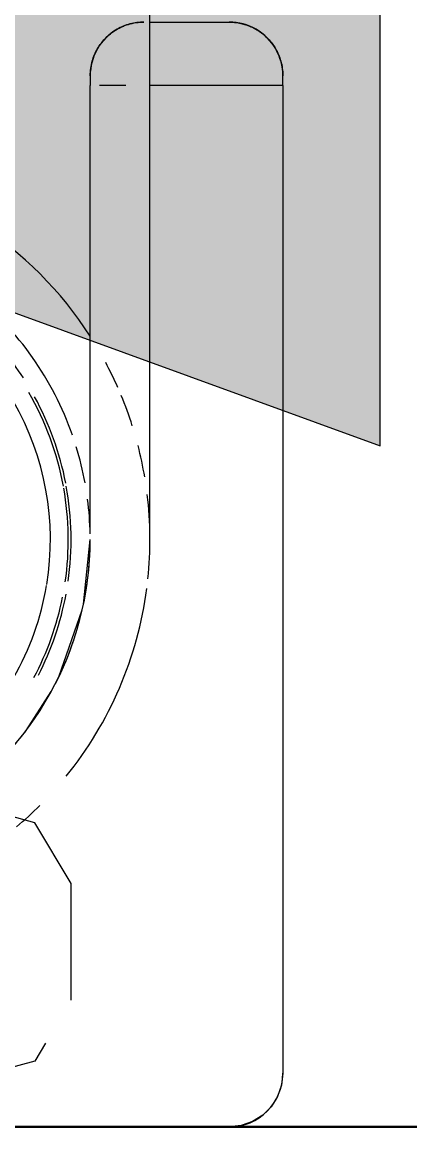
# Model space of a CAD drawing. Header units: metres. Extents: x 147 to 427, y -16 to 162.
# Drawn here: x 170.01433 to 170.02879, y 80.5957 to 80.63684 of the extents above; entities that cross this region are included whole.
import ezdxf

# ---------------------------------------------------------------- set-up
doc = ezdxf.new("R2010")
doc.units = ezdxf.units.M
doc.layers.add('1053_ARQ_BASE_MATADOURO_dwg', color=7, linetype='Continuous', lineweight=5, true_color=0x767676)
for name, color, linetype, lineweight in [('A-ANNO-DIMS', 7, 'Continuous', 5), ('A-ANNO-DIMS-50', 7, 'Continuous', 5), ('A-PAREDE', 7, 'Continuous', 30), ('A_lay', 7, 'Continuous', 5), ('P-PIPE-IDEN', 7, 'Continuous', 5), ('P-SANR-FIXT', 7, 'Continuous', 5)]:
    doc.layers.add(name, color=color, linetype=linetype, lineweight=lineweight)
doc.styles.add('Century Gothic_1', font='GOTHIC.TTF', dxfattribs={"height": 0.075})
doc.dimstyles.new('Setores_1_5', dxfattribs={"dimscale": 0.3048, "dimtxt": 0.07831262022881443, "dimasz": 0.5208333333333333, "dimexe": 0.3937007874015747, "dimexo": 0.2460629921259842, "dimgap": 0.2870734908136483, "dimtad": 1, "dimrnd": 0.01, "dimzin": 0, "dimdsep": 46, "dimtxsty": 'Century Gothic_1', "dimblk1": 'OBLIQUE', "dimblk2": 'OBLIQUE', "dimsah": 1, "dimcen": 0.09, "dimazin": 0, "dimtfac": 1, "dimtdec": 4, "dimtix": 1, "dimtmove": 0, "dimatfit": 3, "dimfxl": 1, "dimtvp": 1, "dimtolj": 1, "dimtzin": 0, "dimarcsym": 2})

# ---------------------------------------------------------------- blocks, each defined once
blk = doc.blocks.new('UT_Ducha higiênica - UT_Ducha higiênica-V42-BANHEIROS E VESTIÁRIO')
at = {"layer": 'P-SANR-FIXT', "color": 9, "true_color": 0xc0c0c0}
for p, q in [((0.09400000000019737, 0.03306065756350873), (0.09400000000019737, 0.05738896833053225)), ((0.09400000000000237, 0.04114821128362746), (0.09695500569656935, 0.04114821128362745)), ((0.09895500569656945, 0.03878872391187352), (0.09895500569656945, 0.03914821128362758)), ((0.0989550056965669, 0.0387887239118735), (0.09400000000000182, 0.0387887239118735)), ((0.09895500569656944, 0.03878872391187348), (0.09895500569656941, 0.001999999999943668)), ((0.09106458025522005, 0.004714302604577575), (0.09106458025522005, 0.009065211861375565)), ((0.09695500569656944, -5.632601052241171e-14), (0.06304499430343675, -5.632812549727362e-14))]:
    blk.add_line(p, q, dxfattribs=at)
at = {"layer": 'P-SANR-FIXT', "color": 254, "true_color": 0xd3d3d3}
for p, q in [((0.0917725837112612, 0.03914821128362742), (0.0917725837112612, 0.03878872391187344)), ((0.09177258371125956, 0.02214186629510981), (0.09177258371126114, 0.03878872391187346)), ((0.09310245490700532, 0.0387887239118735), (0.09212435565298374, 0.0387887239118735)), ((0.09895500569656936, 0.0387887239118745), (0.09895500569656929, 0.001999999999943672)), ((0.09152369447769643, 0.01946705630806995), (0.09177258371125954, 0.02187499999996153)), ((0.08938492596379091, 0.01476747638812829), (0.09032112149020632, 0.01621212277870661)), ((0.09695500569656933, -5.632601052241171e-14), (0.06304499430343664, -5.632601052241171e-14))]:
    blk.add_line(p, q, dxfattribs=at)
at = {"layer": 'P-SANR-FIXT', "color": 254, "true_color": 0xe0e0e0}
blk.add_line((0.09177258371125947, 0.02214186629510983), (0.09177258371126105, 0.03878872391187438), dxfattribs=at)
at = {"layer": 'P-SANR-FIXT', "color": 9, "true_color": 0xc0c0c0, "flags": 128}
for points in [[(0.09400000000019737, 0.02187500000004484), (0.09400000000019737, 0.02584343730841606), (0.09400000000019737, 0.03306065756350873)], [(0.09106458025522005, 0.009065211861375565), (0.08970242048407541, 0.01133025622937851), (0.08790863308044014, 0.01181830237207122), (0.08306813611337678, 0.01206843198266424), (0.08242311051238473, 0.01207113862716379)], [(0.09010558220786506, 0.003119648899411868), (0.08970242048407541, 0.002449258236574633), (0.08790863308043798, 0.00196121209388192), (0.08306813611337895, 0.001711082483293228)], [(0.0989550056965694, 0.001999999999943688), (0.09890486152093304, 0.001554958132031078), (0.09875694343237425, 0.001132232521708595), (0.09851866866150548, 0.0007530203962262385), (0.09820198530028691, 0.0004363370350076501), (0.09782277317480456, 0.0001980622641388589), (0.09740004756448208, 5.014417558004189e-05), (0.09695500569656945, -5.63238955475498e-14)]]:
    blk.add_lwpolyline(points, dxfattribs=at)
at = {"layer": 'P-SANR-FIXT', "color": 254, "true_color": 0xd3d3d3, "flags": 128}
blk.add_lwpolyline([(0.09048826084021565, 0.01652802779260841), (0.09060673141862002, 0.01676706736024643), (0.09147742045860399, 0.0192553536774535)], dxfattribs=at)
at = {"layer": 'P-SANR-FIXT', "color": 254, "true_color": 0xe0e0e0}
for centre, radius, start, end in [((0.09377258371126108, 0.03914821128362746), 0.001999999999999995, 120.0000000000004, 180.000000000001), ((0.09377258371126108, 0.03914821128362746), 0.001999999999999999, 90.0000000000008, 105.0000000000007), ((0.08000000000000139, 0.02187499999996695), 0.01106186790881813, 32.96891572373855, 46.07695154586379), ((0.08000000000000139, 0.02187499999996695), 0.01095503730636507, 10.46053692323694, 29.99999999999964), ((0.08000000000000139, 0.02187499999996695), 0.01106186790881813, 10.94648128964185, 28.71326990265073), ((0.08000000000000139, 0.02187499999996695), 0.01095503730636508, 351.7274473685669, 10.09043831296138), ((0.08000000000000139, 0.02187499999996695), 0.01106186790881814, 351.9194111386425, 10.35951370810544), ((0.0800000000000013, 0.02187499999996173), 0.01177258371125814, 348.3105877482108, 359.999999999999), ((0.08000000000000139, 0.02187499999996695), 0.01106186790881813, 332.8095514476709, 349.3826173398389), ((0.08000000000000139, 0.02187499999996695), 0.01095503730636508, 332.0228205646238, 348.698395418212)]:
    blk.add_arc(centre, radius, start, end, dxfattribs=at)
at = {"layer": 'P-SANR-FIXT', "color": 254, "true_color": 0xd3d3d3}
for centre, radius, start, end in [((0.09377258371126108, 0.03914821128362746), 0.002000000000000003, 105.0000000000007, 120.0000000000004), ((0.09695500569656935, 0.03914821128362753), 0.001999999999999994, 7.951386703658757e-13, 60.00000000000071), ((0.0800000000000014, 0.02187499999996996), 0.01400000000000001, 32.76646705730297, 57.20722897369675), ((0.0800000000000014, 0.02187499999996695), 0.01177258371126372, 19.30594577681172, 51.06623963591604), ((0.0800000000000014, 0.02187499999996996), 0.01400000000000002, 23.87657473021514, 28.09750944409242), ((0.0800000000000014, 0.02187499999996996), 0.01400000000000002, 17.62795192153268, 22.53729517271652), ((0.0800000000000014, 0.02187499999996695), 0.01177258371126371, 10.3245780465006, 17.0636547794483), ((0.0800000000000014, 0.02187499999996996), 0.01400000000000001, 9.591113623484812, 14.468271709301), ((0.0800000000000014, 0.02187499999996695), 0.0117725837112637, 1.027648494441576, 7.369686186492272), ((0.0800000000000014, 0.02187499999996695), 0.01177258371126373, 301.7592290382601, 359.9999999999994), ((0.0800000000000013, 0.02187499999996173), 0.01177258371125813, 333.4401858397039, 341.4218999659521), ((0.0800000000000013, 0.02187499999996173), 0.01177258371125815, 317.7679864638768, 323.082986689777)]:
    blk.add_arc(centre, radius, start, end, dxfattribs=at)
at = {"layer": 'P-SANR-FIXT', "color": 9, "true_color": 0xc0c0c0}
for centre, radius, start, end in [((0.09695500569656935, 0.03914821128362753), 0.002000000000000002, 60.00000000000078, 90.0000000000004), ((0.0800000000000014, 0.02187499999996996), 0.01400000000000001, 354.0073816940119, 6.890104071760333), ((0.0800000000000014, 0.02187499999996996), 0.01399999999999999, 320.9788012077646, 352.4987047417355), ((0.0800000000000014, 0.02187499999996996), 0.014, 310.1662808726526, 314.9999999999998), ((0.09695500569656929, 0.001999999999943676), 0.002, 270.0000000000008, 3.81666561775622e-13)]:
    blk.add_arc(centre, radius, start, end, dxfattribs=at)
at = {"layer": 'P-SANR-FIXT', "color": 254, "true_color": 0xe9e9e9}
for radius, start, end in [(0.01029022396165961, 350.6675902898027, 30.00000000000011), (0.0102902239616596, 330.0000000000245, 350.4432642318857)]:
    blk.add_arc((0.08000000000000138, 0.02187499999996695), radius, start, end, dxfattribs=at)
at = {"layer": 'P-SANR-FIXT', "color": 254, "true_color": 0xd3d3d3}
blk.add_open_spline([(0.09177258371126117, 0.03914821128362743), (0.09177258371126117, 0.03934114306849545), (0.09181473007941966, 0.03961803906187276), (0.09193128510228538, 0.03994247800487911), (0.09204350175066574, 0.04016295539194121), (0.0921750482198096, 0.04035884651990337), (0.09232220744412468, 0.040531282031953), (0.09248165535908674, 0.04068082568376497), (0.0926789678955566, 0.04082959083399103), (0.09287211755772645, 0.04093900743059178), (0.09305692867446114, 0.04101777513732451), (0.09333752412721105, 0.04111335968832526), (0.09358051678924953, 0.04114821128362744), (0.09377258371126114, 0.04114821128362747)], degree=3, knots=[0, 0, 0, 0, 0.1428571428571428, 0.2142857142857143, 0.2857142857142857, 0.3571428571428571, 0.4285714285714285, 0.5, 0.5714285714285714, 0.6785714285714286, 0.7321428571428572, 0.7857142857142857, 1, 1, 1, 1], dxfattribs=at)
at = {"layer": 'P-SANR-FIXT', "color": 9, "true_color": 0xc0c0c0}
blk.add_open_spline([(0.09695500569656942, 0.04114821128362754), (0.09708298661886067, 0.04114821128362754), (0.09734157513630474, 0.04112342680997043), (0.09765661326674686, 0.04102940703512432), (0.0979000961284014, 0.0409147553020243), (0.0980769310206845, 0.04080827517869416), (0.09824602029227524, 0.04068074911345344), (0.09840552699222668, 0.04053113568145207), (0.09855268138333846, 0.04035866146469703), (0.09868421283957497, 0.04016274350734703), (0.09879640592050198, 0.03994224240005637), (0.0989129073849353, 0.03961781842819331), (0.09895500569656941, 0.03934103627677766), (0.09895500569656944, 0.03914821128362756)], degree=3, knots=[0, 0, 0, 0, 0.1428571428571428, 0.2857142857142857, 0.3571428571428571, 0.4285714285714285, 0.5, 0.5714285714285714, 0.6428571428571428, 0.7142857142857143, 0.7857142857142857, 0.8571428571428571, 1, 1, 1, 1], dxfattribs=at)
blk = doc.blocks.new('1053_ARQ_BASE_MATADOURO_dwg_arq geral tgov-4039641-BANHEIROS E VESTIÁRIO')
at = {"layer": 'A_lay', "true_color": 0xaaaaaa}
h = blk.add_hatch(dxfattribs=at)
h.set_pattern_fill('FP_2', color=253, style=0, pattern_type=2)
h.set_pattern_definition([(90, (-0.43, 0), (-0.6125, 3.750480822388769e-17), []), (180, (-0.43, 0), (-7.500961644777538e-17, -0.6125), [])])
h.paths.add_polyline_path([(28.86165809004769, -2.56721354479967), (28.86122966577699, -2.56721354479967), (28.86153817293981, -2.56749997516411)])
h.paths.add_polyline_path([(30.2482296655655, -1.360337723046473), (30.26237180118934, -1.346195587888295), (30.6159251917854, -1.699748978018694), (30.60178305616156, -1.713891113176873), (30.49587755336851, -1.607985610523314)])
h.paths.add_polyline_path([(28.44822966563535, -2.590337723493509), (28.81143735733873, -2.590337723493509), (28.81230898691871, -2.58464445636208), (28.8185086128167, -2.584118906497864), (28.82272822869066, -2.583180386026429), (28.81398975905625, -2.582610914488294), (28.83495522572088, -2.57111201848449), (28.83522966530757, -2.57111201848449), (28.83475389383533, -2.56721354479967), (28.82766758750804, -2.566752702683052), (28.82784901535905, -2.531764418520888), (28.82935890737823, -2.52946950403056), (28.83033918387648, -2.529386299058109), (28.83033918387648, -2.53081953147027), (28.83475389383533, -2.529654912327612), (28.83849361832507, -2.529260466487376), (28.83519683452662, -2.529079990610639), (28.83230822877009, -2.529079990610639), (28.83244076533282, -2.527990126248663), (28.84363069707286, -2.527990126248663), (28.84845663855147, -2.451804867368801), (28.85332281400346, -2.527990126248663), (28.8641511023145, -2.52824114685007), (28.8641511023145, -2.529079990610639), (28.85934836442302, -2.529569412834371), (28.86105634874449, -2.532213544799669), (28.86153817293981, -2.529370996490786), (28.86318337958887, -2.529491669047812), (28.86458401039983, -2.531318225015958), (28.86467251455278, -2.530331478504449), (28.86745841353565, -2.530615062280771), (28.86745841353565, -2.53158807162526), (28.86745841353565, -2.532213544799669), (28.86882147598412, -2.532572692486232), (28.86882147598412, -2.56721354479967), (28.86165809004769, -2.56721354479967), (28.86156139251205, -2.57111201848449), (28.8625528999188, -2.57111201848449), (28.88315325235816, -2.583180386026429), (28.87848461745907, -2.583665235818134), (28.8784193125925, -2.583790940594822), (28.8737311023939, -2.583180386026429), (28.87380640573243, -2.583851335952614), (28.88439815724942, -2.585121194703789), (28.88518967951507, -2.590337723493509), (29.2482296655655, -2.590337723493509), (29.2482296655655, -1.340337723493507), (29.54822966561206, -1.340337723493507), (29.54822966561206, -1.360337723046473), (29.26822966558412, -1.360337723046473), (29.26822966558412, -2.590337723493509), (30.14822966558878, -2.590337723493509), (30.14822966558878, -1.340337723493507), (30.2482296655655, -1.340337723493507), (30.2482296655655, -1.360337723046473), (30.16822966560741, -1.360337723046473), (30.16822966560741, -2.590337723493509), (31.04822966561206, -2.590337723493509), (31.04822966561206, -1.360337724909118), (30.84822966554222, -1.360337724909118), (30.84822966554222, -1.340337725356151), (30.86822966556085, -1.340337725356151), (30.86822966556085, -0.9803377259522), (30.59822966554222, -0.7203377243130712), (30.59822966565863, 0.7096622604877493), (28.44822966563535, 0.7096622753889062), (28.44822966563535, -0.5203377231954851), (29.74655514128991, -0.5203377231954851), (29.74655514128991, -0.5403377227484514), (28.44822966563535, -0.5403377246110954), (28.44822966563535, -1.340337723493507), (28.64822966558878, -1.340337723493507), (28.64822966558878, -1.360337723046473), (28.44822966563535, -1.360337723046473), (28.44822966563535, -2.460529452374502)])
h.paths.add_polyline_path([(30.44759136193917, -2.584848087280922), (30.44451536529251, -2.58279742300504), (30.45135091664289, -2.584848085418278)])
h.paths.add_polyline_path([(30.77929010859244, -2.584848027676277), (30.78680921028345, -2.583480917240759), (30.78434841532745, -2.584848025813629)])
h.paths.add_polyline_path([(29.54554933460914, -2.584847997873954), (29.5424733380789, -2.582797333598072), (29.54930888942928, -2.58484799601131)])
h.paths.add_polyline_path([(29.87724808137883, -2.584847938269314), (29.88476718303401, -2.583480827840306), (29.88230638811384, -2.584847936406665)])
h.paths.add_polyline_path([(30.42303761735112, -2.580063207074932), (30.41971968789604, -2.578219912946161), (30.41893628740041, -2.573911214418962), (30.42006266599362, -2.575600781685322)])
h.paths.add_polyline_path([(30.79296120497877, -2.580063141749738), (30.79706253274364, -2.573911147192054), (30.79627913353053, -2.578219847753575), (30.79529617521494, -2.578765935836972)])
h.paths.add_polyline_path([(29.52099559013751, -2.580063117667969), (29.51767766068243, -2.578219823539193), (29.51689426018703, -2.573911125012332), (29.51953902051077, -2.577878264034065)])
h.paths.add_polyline_path([(29.89091917781465, -2.580063052268529), (29.89502050548957, -2.57391105784577), (29.8942371062005, -2.578219758346607)])
h.paths.add_polyline_path([(30.00230657213067, -2.575519589203923), (30.00230656327702, -2.575518269867105), (30.00618763736436, -2.575518785918077)])
h.paths.add_polyline_path([(30.90434859934423, -2.57551958920391), (30.90434859049058, -2.575518269867083), (30.90822966457792, -2.57551878591806)])
h.paths.add_polyline_path([(28.85650297218246, -2.532213544799669), (28.85657379138359, -2.532213544799669), (28.85647120766638, -2.529079990610639), (28.85425680585475, -2.529472695979467), (28.85598023139357, -2.532213544799669)])
h.paths.add_polyline_path([(30.78657894895898, -2.524695200845533), (30.78623717231696, -2.524695200845533), (30.78657900128842, -2.524011542436892)])
h.paths.add_polyline_path([(30.78862961265278, -2.519910316914251), (30.78908353722898, -2.514431212946787), (30.78924721835009, -2.512942873881523), (30.79036333341775, -2.516442873881527), (30.78871428244395, -2.519740977701445)])
h.paths.add_polyline_path([(29.88658758543917, -2.519910227507283), (29.88704152428249, -2.514431209606268), (29.88720523580492, -2.512942873881541), (29.88832126139325, -2.516442873881544), (29.88667225547447, -2.519740887684996)])
h.paths.add_polyline_path([(30.41870602068976, -2.495302408933572), (30.41870601533466, -2.464542441070012), (30.43221135760806, -2.465057265461519), (30.43221136252415, -2.493251742795041), (30.42200203195389, -2.494801938914047)])
h.paths.add_polyline_path([(29.51666399347615, -2.495302319526604), (29.51666398800463, -2.464542351663044), (29.53016933028014, -2.4650572655691), (29.53016933531054, -2.493251653388074), (29.51996001306411, -2.494801848243183)])
h.paths.add_polyline_path([(30.41870601533466, -2.464542441070012), (30.41756915824973, -2.464542441070012), (30.41756915103198, -2.424212707206538), (30.41870601513995, -2.463685025172722)])
h.paths.add_polyline_path([(29.51552713103612, -2.464542351663044), (29.51552712440044, -2.427651708945565), (29.51666398800463, -2.464542351663044)])
h.paths.add_polyline_path([(30.78378741824945, -2.433098848838327), (30.78242030794324, -2.428313971251623), (30.7837874176914, -2.429954502731492)])
h.paths.add_polyline_path([(30.41756915103198, -2.424212707206538), (30.41756909061478, -2.100627142573209), (30.58367297111565, -2.405073141679099), (30.43491494837433, -2.405399301581722), (30.42833098139144, -2.407012677876458), (30.42223002925239, -2.411752946598003), (30.41893625946269, -2.416693603619865)])
h.paths.add_polyline_path([(30.77900253294521, -2.424212642013961), (30.7749012033457, -2.420794868841701), (30.77648417290786, -2.421190610155395)])
h.paths.add_polyline_path([(30.79842955851947, -2.100627075880696), (30.41756909061478, -2.100627142573209), (30.42934008184708, -2.05376714263634), (30.44981277353398, -2.014339805767838), (30.48046184225518, -1.979505125818539), (30.51858262361768, -1.953054674613346), (30.56241502488994, -1.936480346774968), (30.6079992948502, -1.930922831335963), (30.65405675880409, -1.936538020983914), (30.69741597383371, -1.953054643297821), (30.73553676445971, -1.979505081152349), (30.76618584538071, -2.014339750367719), (30.78756765724981, -2.055517881236428), (30.79573767303184, -2.089447745171745)])
h.paths.add_polyline_path([(30.79842961573802, -2.424212639193179), (30.79706250492038, -2.416693536564643), (30.79203454853548, -2.409923792997445), (30.78680918063056, -2.406440215185218), (30.77638536019762, -2.405073108666893), (30.58367297111565, -2.405073141679099), (30.79842955851947, -2.100627075880696), (30.79842961278592, -2.407517779916967)])
h.paths.add_polyline_path([(29.51552712381837, -2.424212617799571), (29.51571386876221, -2.100969442399114), (29.68163094378562, -2.405073052272135), (29.53287289831711, -2.405399216328143), (29.52628895443489, -2.407012588287278), (29.5201880020388, -2.411752857016373), (29.51689423213267, -2.416693514212897)])
h.paths.add_polyline_path([(29.87696050561518, -2.424212552606993), (29.87285917601568, -2.420794779434733), (29.87444214569424, -2.421190520748427)])
h.paths.add_polyline_path([(29.89638753118944, -2.100626986473732), (29.51552706328475, -2.100627053166241), (29.52638894875626, -2.055517854717913), (29.54777074620395, -2.01433971636087), (29.57841981492514, -1.979505036411575), (29.61654059628765, -1.953054585206378), (29.65989980553283, -1.936537947707201), (29.70595726752016, -1.930922741928995), (29.75201473147406, -1.936537931576946), (29.79537394650369, -1.953054553890857), (29.83349473712968, -1.979504991745381), (29.86414381805067, -2.014339660960751), (29.88552562991978, -2.055517791829465), (29.89369566723023, -2.089447745171745)])
h.paths.add_polyline_path([(29.89638758854127, -2.424212550519243), (29.89502047759035, -2.416693447157675), (29.88999252132189, -2.409923703656415), (29.88476715341696, -2.40644012577825), (29.87434333298403, -2.40507301925993), (29.68163094378562, -2.405073052272135), (29.89638753118944, -2.100626986473732), (29.89638758558231, -2.407517779916967)])
h.paths.add_polyline_path([(30.58969695052976, -2.32921483288348), (30.62561822575805, -2.329214826367314), (30.66194792795159, -2.319375180460287), (30.69324770406942, -2.301494435001893), (30.71801093979276, -2.27797728971775), (30.73698633857728, -2.247702345868998), (30.74784651808887, -2.213462098863433), (30.74752742962087, -2.094816030906604), (30.73493915911207, -2.06027734953657), (30.71529455341231, -2.031302455198717), (30.69050863486311, -2.008670457061636), (30.65737958480121, -1.991465066871479), (30.62480134461059, -1.983383277495961), (30.58932593187689, -1.983569736789599), (30.55390516128363, -1.993065998136673), (30.52372324467544, -2.009699940330753), (30.49726750440058, -2.034791372808406), (30.47803125243415, -2.065698772480494), (30.46746859359932, -2.097209360046874), (30.4674686162036, -2.213462149724299), (30.47881792016721, -2.248482762544358), (30.49844838936314, -2.279126730576162), (30.52348744410155, -2.302839217420713), (30.55544323887973, -2.320368699633563), (30.58939857113137, -2.329137775426342)])
h.paths.add_polyline_path([(29.68765492325552, -2.329214743549654), (29.72357619848865, -2.329214737033492), (29.75990568924137, -2.319375208134628), (29.79120558244459, -2.301494435001893), (29.81596891257917, -2.277977200239274), (29.83494431127793, -2.247702256476844), (29.84580449075885, -2.213462009456465), (29.84548542300569, -2.094816001203307), (29.83289713189847, -2.060277260242108), (29.81325262408689, -2.031302455198734), (29.78846660759369, -2.008670367603345), (29.75533755758763, -1.991464977412222), (29.72275931734098, -1.983383188016359), (29.68698736437846, -1.983646528821706), (29.65186313407005, -1.993065908630943), (29.62168121746186, -2.009699850817071), (29.59522541957561, -2.034791372808423), (29.57598922522056, -2.065698682978744), (29.56542656638725, -2.097209270640218), (29.56542658898999, -2.213462060317331), (29.5767759489504, -2.248482762544358), (29.59640636214956, -2.279126641251818), (29.6214454168266, -2.302839128065004), (29.65340121166614, -2.320368610308543), (29.68735654391778, -2.329137686108122)])
h.paths.add_polyline_path([(30.59074992519905, -2.32344952860969), (30.55674209072578, -2.314558211548431), (30.52710958853673, -2.298302549595697), (30.50193889528505, -2.274729981716723), (30.48283833032479, -2.243906620715845), (30.47267730394397, -2.212873516604235), (30.47267728322181, -2.097797991633311), (30.48381721614394, -2.065625729343797), (30.50323441100274, -2.03643607271421), (30.52750308787255, -2.014068642824193), (30.55910058903713, -1.997363271331742), (30.59038235557691, -1.989314122993642), (30.62442818053013, -1.989128732621455), (30.65769842215474, -1.997363271331742), (30.68757330392922, -2.013197009460309), (30.71315269322926, -2.03643607271421), (30.73181805793267, -2.064275285686633), (30.74330769630634, -2.096324322745138), (30.74324599837355, -2.213061967272683), (30.73257696256978, -2.245646637971157), (30.71404614839312, -2.274729943854919), (30.68887546355699, -2.298302520719988), (30.65864080954062, -2.314888522398786), (30.6252351358723, -2.323449522453976), (30.59552052681367, -2.323449527758128)])
h.paths.add_polyline_path([(29.6887078979196, -2.323449439128542), (29.65470020050189, -2.314558197255888), (29.62506756126285, -2.298302460133975), (29.59989686800311, -2.274729892273367), (29.58079630311121, -2.243906531562965), (29.57063527661396, -2.212873427197267), (29.57063525600312, -2.097797902250093), (29.5817751889206, -2.065625639956645), (29.60119228678591, -2.03643607271421), (29.62546106064458, -2.014068553427508), (29.65705821436402, -1.997363271331759), (29.68834032835017, -1.989314033588372), (29.72238615330556, -1.989128643213192), (29.75565656363072, -1.997363271331759), (29.78553127671018, -2.013196920049543), (29.81111072595972, -2.03643607271421), (29.83050283815423, -2.066302542804921), (29.84126566909273, -2.09632423333817), (29.84120397115996, -2.213061877873824), (29.83050283815423, -2.245696923666694), (29.81200412111729, -2.274729854428573), (29.78683343626933, -2.298302431271234), (29.75659878225052, -2.314888432931732), (29.72319310858619, -2.323449432975587), (29.69347867125912, -2.323449438277326)])
h.paths.add_polyline_path([(30.60857138324098, -2.25447631502638), (30.62310321917524, -2.252825657057206), (30.63689462355122, -2.247957793800116), (30.64924289218044, -2.240120754230726), (30.64648892951683, -2.202238913625408), (30.64463153221383, -2.192954525360437), (30.64053744800048, -2.184417062935926), (30.63446061876637, -2.177156075630092), (30.62677796921989, -2.171621937382629), (30.61796602755174, -2.168157911656244), (30.60857136803869, -2.166978859990815), (30.59917670893084, -2.16815791488489), (30.58901483686958, -2.172594357307189), (30.58268212080859, -2.177156084527409), (30.57660529406986, -2.184417073921656), (30.57251121279056, -2.192954537753176), (30.57065381867831, -2.202238926656479), (30.56789986859095, -2.240120770409632), (30.58173542739668, -2.248482762544358), (30.59403954665009, -2.252825662837893), (30.60822966457796, -2.25443749965329)])
h.paths.add_polyline_path([(29.70652935592385, -2.254476225580069), (29.72106119185742, -2.252825567629408), (29.73485259624226, -2.247957704405766), (29.74720086489629, -2.240120664880644), (29.74444690230322, -2.202238824218445), (29.74258950499999, -2.192954435952807), (29.7384954207861, -2.184416973527771), (29.73241859155121, -2.177155986221686), (29.72473594200381, -2.171621847974314), (29.71592400033472, -2.168157822248405), (29.70652934082086, -2.166978770583847), (29.69713468171245, -2.168157825479144), (29.68697280965599, -2.172594267899663), (29.68064009359034, -2.177155995124751), (29.67456326685243, -2.184416984520605), (29.6704691855745, -2.19295444835355), (29.66861179146408, -2.202238837257932), (29.66585784126092, -2.240120681002673), (29.67969365346553, -2.248482762544358), (29.69199751933597, -2.252825573389763), (29.70618763736437, -2.254437410218687)])
h.paths.add_polyline_path([(28.82396559685022, -1.784601790830426), (28.80982346122638, -1.770459655672243), (29.23408752994165, -1.346195587888295), (29.2482296655655, -1.360337723046473), (28.89897823685425, -1.709589150991065)])
h.paths.add_polyline_path([(29.72396559687351, -1.784601790830426), (29.70982346124967, -1.770459655672243), (30.13408752996494, -1.346195587888295), (30.14822966558878, -1.360337723046473), (29.89622469502815, -1.612342693053915)])
at = {"layer": 'A-PAREDE', "color": 9, "true_color": 0xc3c3c3}
blk.add_line((30.10314264306074, -2.590337723493576), (30.06923263166761, -2.590337723493576), dxfattribs=at)
at = {"layer": 'A-PAREDE', "color": 253, "true_color": 0xaaaaaa}
blk.add_line((30.78822966457774, -2.590337723493576), (30.10314264306074, -2.590337723493576), dxfattribs=at)
blk = doc.blocks.new('1053_ARQ_BASE_MATADOURO_dwg-3625622-BANHEIROS E VESTIÁRIO')
blk.add_blockref('1053_ARQ_BASE_MATADOURO_dwg_arq geral tgov-4039641-BANHEIROS E VESTIÁRIO', (130.2097949645677, 83.1860339743535))
blk = doc.blocks.new('DIMBLOCK32-BANHEIROS E VESTIÁRIO')
at = {"layer": 'A-ANNO-DIMS-50'}
for p, q in [((169.9250981894652, 80.2278676356902), (169.9250981894652, 80.52069625085967)), ((170.5271402166788, 80.2278676356902), (170.5271402166788, 80.48392101814673)), ((169.9250981894652, 80.2278676356902), (170.5271402166788, 80.2278676356902)), ((169.9250981894652, 80.2278676356902), (169.9250981894652, 80.10786763569018)), ((170.5271402166788, 80.2278676356902), (170.5271402166788, 80.10786763569018))]:
    blk.add_line(p, q, dxfattribs=at)
at = {"layer": 'A-ANNO-DIMS-50', "lineweight": 25}
for p, q in [((169.9250981894652, 80.2278676356902), (170.0044731894652, 80.3072426356902)), ((170.5271402166788, 80.2278676356902), (170.6065152166788, 80.3072426356902)), ((169.9250981894652, 80.2278676356902), (169.8457231894652, 80.14849263569019)), ((170.5271402166788, 80.2278676356902), (170.4477652166788, 80.14849263569019))]:
    blk.add_line(p, q, dxfattribs=at)
at = {"layer": 'A-ANNO-DIMS-50', "color": 0, "insert": (170.0607925603667, 80.41149961257734), "char_height": 0.07499999999999998, "width": 0.3967839424926597, "attachment_point": 1, "line_spacing_factor": 0.9845015114479527, "style": 'Century Gothic_1'}
blk.add_mtext('0,60 m', dxfattribs=at)
blk = doc.blocks.new('_Oblique')
at = {"color": 0, "linetype": 'ByBlock', "lineweight": -2}
blk.add_line((-0.5, -0.5), (0.5, 0.5), dxfattribs=at)
blk = doc.blocks.new('Anotacao_Tuboseta - Fluxo 2-2612755-BANHEIROS E VESTIÁRIO')
at = {"layer": 'P-PIPE-IDEN'}
blk.add_hatch(color=256, dxfattribs=at).paths.add_polyline_path([(1.586231146433193e-18, -0.001081966444346089), (-0.002972678374448487, -1.321859288694327e-19), (-2.194438901061069e-18, 0.001081966444346086)])
for p, q in [((1.281303712482438e-18, -0.001081966444346089), (-2.194438901061069e-18, 0.001081966444346086)), ((-0.002972678374448486, 0), (1.586231146433193e-18, -0.001081966444346089))]:
    blk.add_line(p, q, dxfattribs=at)

msp = doc.modelspace()

# ---------------------------------------------------------------- block references
at = {"layer": '1053_ARQ_BASE_MATADOURO_dwg', "color": 253, "true_color": 0xaaaaaa}
msp.add_blockref('1053_ARQ_BASE_MATADOURO_dwg-3625622-BANHEIROS E VESTIÁRIO', (9.709115587533281, 0), dxfattribs=at)
at = {"layer": 'P-PIPE-IDEN', "xscale": 49.99999999999998, "yscale": 49.99999999999998, "zscale": 49.99999999999998}
msp.add_blockref('Anotacao_Tuboseta - Fluxo 2-2612755-BANHEIROS E VESTIÁRIO', (170.0276852667174, 80.67515636455987), dxfattribs=at)
at = {"layer": 'P-SANR-FIXT', "color": 254, "true_color": 0xe0e0e0}
msp.add_blockref('UT_Ducha higiênica - UT_Ducha higiênica-V42-BANHEIROS E VESTIÁRIO', (169.9250981894652, 80.59569625085973), dxfattribs=at)

# ---------------------------------------------------------------- dimensions: what is measured, and where the dimension line sits
at = {"layer": 'A-ANNO-DIMS'}
dim = msp.add_linear_dim(base=(170.5271402166788, 80.2278676356902), p1=(169.9250981894652, 80.59569625085967), p2=(170.5271402166788, 80.55892101814673), dimstyle='Setores_1_5', override={"dimpost": '<>', "dimfxl": 0.603164173565139}, dxfattribs=at)
dim.commit()
dim.dimension.update_dxf_attribs({"geometry": 'DIMBLOCK32-BANHEIROS E VESTIÁRIO', "text_midpoint": (170.226119203072, 80.35475410776927)})

doc.saveas('drawing.dxf')
